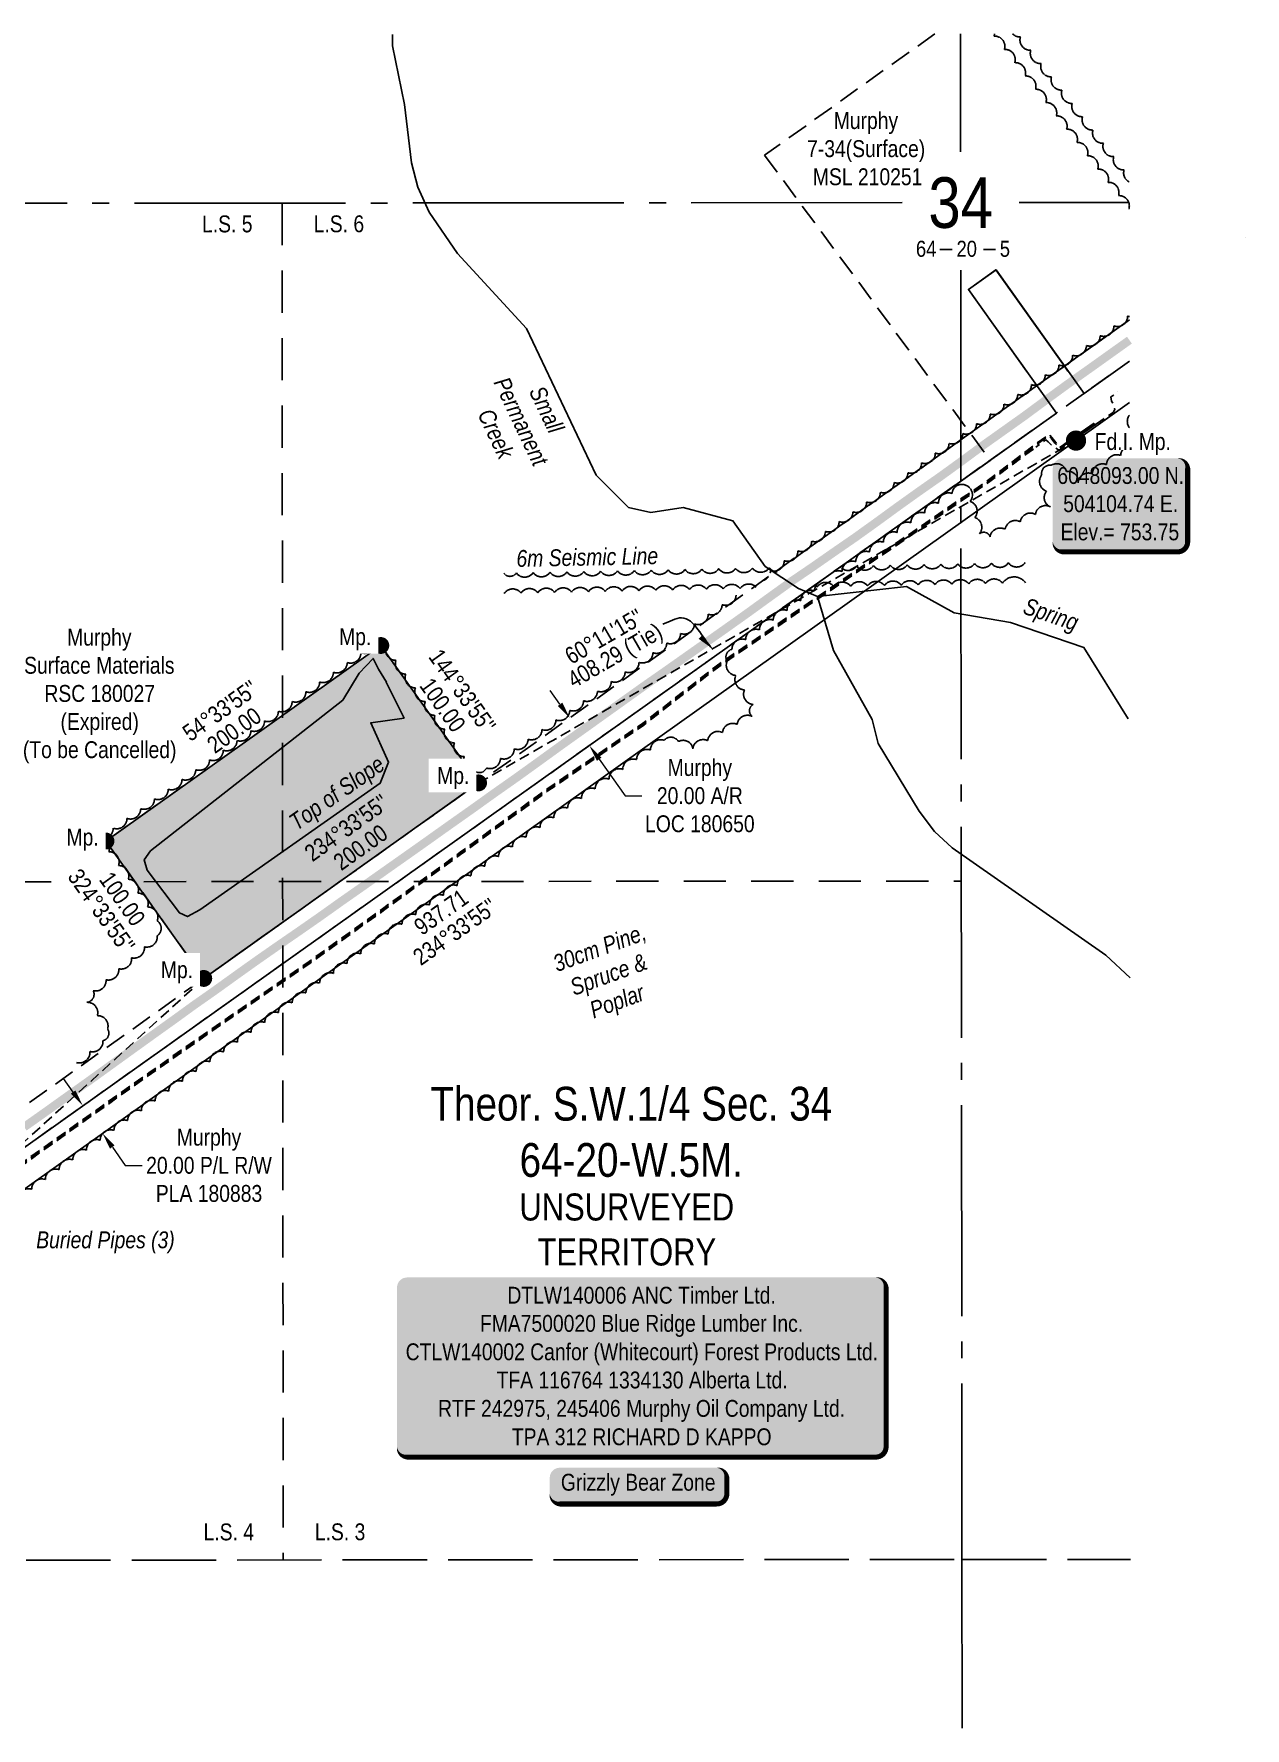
# Model space of a CAD drawing. Extents: x 502889 to 504469, y 6047329 to 6049017.
# Drawn here: x 503487 to 504205, y 6047330 to 6048334 of the extents above; entities that cross this region are included whole.
import ezdxf
from ezdxf.enums import TextEntityAlignment as Align

# ---------------------------------------------------------------- set-up
doc = ezdxf.new("R2010")
doc.units = 0
doc.header["$LTSCALE"] = 5
doc.header["$PDMODE"] = 34
doc.header["$PDSIZE"] = 0.03
for name, pattern in [('0', [1, 1, 0]), ('foc-ACCESSROAD', [3.75, 2.5, -1.25]), ('foc-LSD', [8, 5, -3]), ('foc-QUARTERLINE', [33, 25, -3, 2, -3]), ('foc-SEISMIC', [20.5, 15, -1, 0.5, -1, 0.5, -1, 0.5, -1]), ('foc-TIELINE', [1.875, 1.25, -0.625]), ('foc-TOPO', [1, 0.2, -0.8]), ('foc-UNSURVEYED', [12.5, 10, -2.5]), ('UG_PIPE', [1.875, 1.25, -0.625])]:
    doc.linetypes.add(name, pattern=pattern)
doc.layers.get('Defpoints').update_dxf_attribs({"color": 9})
for name, color, linetype in [('10', 1, 'Continuous'), ('9', 3, 'Continuous'), ('AS-PIPE-AG', 44, 'Continuous'), ('AS-PIPE-UG', 44, 'UG_PIPE'), ('AS-PIPE-UG-T', 44, 'Continuous'), ('AS-ROADS', 254, 'Continuous'), ('AS-SEISMIC', 224, 'foc-SEISMIC'), ('AS-WILDLIFE-BLOCK', 131, 'Continuous'), ('BEARING1', 1, 'Continuous'), ('C-AR', 13, 'foc-ACCESSROAD'), ('C-RW', 13, 'Continuous'), ('C-SYMBOL', 7, 'Continuous'), ('C-WS', 13, 'foc-ACCESSROAD'), ('DETAIL-T', 7, 'Continuous'), ('DISTANCE1', 3, 'Continuous'), ('L-BD', 7, 'Continuous'), ('L-MON', 1, 'Continuous'), ('L-QSEC', 8, 'foc-QUARTERLINE'), ('L-SECLBL', 7, 'Continuous'), ('L-SECQ', 8, 'foc-QUARTERLINE'), ('L-SECTION-LSD', 7, 'foc-LSD'), ('L-TIE', 7, 'foc-TIELINE'), ('L-UNS-T', 3, 'Continuous'), ('L-USEC', 7, 'foc-UNSURVEYED'), ('P-PROPOSED', 10, 'Continuous'), ('P-PROPOSED-H', 21, 'Continuous'), ('T-BUSH', 110, '0'), ('T-BUSH-T', 110, 'Continuous'), ('T-CREEK', 160, 'Continuous'), ('T-GENERAL', 48, 'foc-TOPO'), ('T-SLOPE', 48, 'Continuous'), ('T-WATER-T', 170, 'Continuous')]:
    doc.layers.add(name, color=color, linetype=linetype)
for name, color, linetype, lineweight in [('C-AR-T', 13, 'Continuous', 9), ('C-RW-T', 13, 'Continuous', 9), ('C-WS-T', 13, 'Continuous', 9)]:
    doc.layers.add(name, color=color, linetype=linetype, lineweight=lineweight)
doc.styles.add('100L', font='', dxfattribs={"height": 11})
doc.styles.add('175L', font='', dxfattribs={"height": 20})
doc.styles.add('80', font='', dxfattribs={"height": 10})
doc.styles.add('80CG', font='', dxfattribs={"height": 10})
doc.styles.add('80L', font='', dxfattribs={"height": 10})
doc.styles.add('BEARING1', font='', dxfattribs={"height": 2.5})
doc.styles.add('DISTANCE1', font='', dxfattribs={"oblique": 45, "height": 2.5})
doc.styles.add('foc-LtypeFont', font='', dxfattribs={"height": 7.35})
doc.styles.add('SIMPLEX', font='')
doc.styles.get('100L').set_extended_font_data('Arial Narrow')
doc.styles.get('175L').set_extended_font_data('Arial Narrow')
doc.styles.get('80').set_extended_font_data('Arial Narrow')
doc.styles.get('80CG').set_extended_font_data('Arial Narrow')
doc.styles.get('80L').set_extended_font_data('Arial Narrow')
doc.styles.get('BEARING1').set_extended_font_data('Arial Narrow')
doc.styles.get('DISTANCE1').set_extended_font_data('Arial Narrow')
doc.styles.get('foc-LtypeFont').set_extended_font_data('Arial Narrow')
doc.styles.get('SIMPLEX').set_extended_font_data('Arial Narrow')
doc.linetypes.add('foc-TOPO-flowdirection-NOLINE', pattern='A,0,[">",foc-LtypeFont,S=0.3,R=0,X=0,Y=-0.945],-20,[">",foc-LtypeFont,S=0.3,R=0,X=0,Y=-0.945],0', length=20)
doc.dimstyles.new('Compass 5 000', dxfattribs={"dimscale": 5, "dimtxt": 9, "dimasz": 2, "dimexe": 0.2, "dimexo": 0.0625, "dimgap": 0.5, "dimtad": 0, "dimtih": 1, "dimtoh": 1, "dimzin": 0, "dimdsep": 46, "dimtxsty": '80CG', "dimcen": 0.1, "dimse1": 1, "dimse2": 1, "dimclrd": 256, "dimclrt": 256, "dimaunit": 1, "dimadec": 4, "dimazin": 0, "dimtfac": 0.06, "dimtofl": 0, "dimtmove": 0, "dimatfit": 1, "dimfxl": 0.2, "dimtolj": 1, "dimtzin": 0, "dimlwd": -1, "dimarcsym": 0})

# ---------------------------------------------------------------- blocks, each defined once
blk = doc.blocks.new('L-SECLBL')
at = {"layer": '9', "color": 7}
for p, q in [((-5.1, -27.8), (-12.3, -27.8)), ((20.7, -27.8), (13.5, -27.8))]:
    blk.add_line(p, q, dxfattribs=at)
at = {"layer": '10', "color": 2, "style": 'SIMPLEX'}
blk.add_attdef('SEC', text='', height=30, dxfattribs=at).set_placement((0, 0), align=Align.MIDDLE)
at = {"layer": '10', "color": 5, "style": '80L'}
blk.add_attdef('TWP', text='', height=9.5, dxfattribs=at).set_placement((-14.4, -27.4), align=Align.MIDDLE_RIGHT)
blk.add_attdef('RGE', text='', height=9.5, dxfattribs=at).set_placement((3.6, -27.4), align=Align.MIDDLE_CENTER)
blk.add_attdef('MER', text='', height=9.5, dxfattribs=at).set_placement((23.2, -27.4), align=Align.MIDDLE_LEFT)
blk = doc.blocks.new('*D485')
at = {"layer": 'C-AR-T', "transparency": 16777216}
for p, q in [((503798.9, 6047936.7), (503793.1, 6047944.9)), ((503822.1, 6047904.1), (503837.5, 6047882.5)), ((503837.5, 6047882.5), (503847.5, 6047882.5))]:
    blk.add_line(p, q, dxfattribs=at)
for points in [[(503800.3, 6047937.7), (503797.6, 6047935.7), (503804.7, 6047928.6)], [(503823.5, 6047905.1), (503820.8, 6047903.2), (503816.3, 6047912.3)]]:
    blk.add_solid(points, dxfattribs=at)
at = {"layer": 'Defpoints', "color": 0, "transparency": 16777216}
for p in [(503816.3, 6047912.3), (503467.3, 6047688.5), (503478.9, 6047672.2)]:
    blk.add_point(p, dxfattribs=at)
at = {"layer": 'C-AR-T', "transparency": 16777216, "insert": (503881.8, 6047882.5), "char_height": 10, "attachment_point": 5, "style": '80CG'}
blk.add_mtext('\\A1;Murphy\\P20.00 A/R\\PLOC 180650', dxfattribs=at)
blk = doc.blocks.new('fdia')
at = {"color": 255, "const_width": 1}
blk.add_lwpolyline([(-0.5, 0, 1), (0.5, 0, 1)], format="xyb", close=True, dxfattribs=at)
blk = doc.blocks.new('Fdiaa')
blk.add_blockref('fdia', (0, 0))
blk = doc.blocks.new('fdib')
at = {"color": 1, "const_width": 1.6}
blk.add_lwpolyline([(-0.4, 0, 1), (0.4, 0, 1)], format="xyb", close=True, dxfattribs=at)
at = {"color": 1}
blk.add_circle((0, 0), 0.8, dxfattribs=at)
blk = doc.blocks.new('Fdibb')
blk.add_blockref('fdib', (0, 0))
blk = doc.blocks.new('fdicc')
for name in ['Fdibb', 'Fdiaa']:
    blk.add_blockref(name, (0, 0))
blk = doc.blocks.new('FDI')
blk.add_blockref('fdicc', (0, 0))
blk = doc.blocks.new('PLIA')
at = {"color": 255, "const_width": 1}
blk.add_lwpolyline([(-0.5, 0, 1), (0.5, 0, 1)], format="xyb", close=True, dxfattribs=at)
blk = doc.blocks.new('PLIAA')
blk.add_blockref('PLIA', (0, 0))
blk = doc.blocks.new('PLIB')
at = {"color": 1}
blk.add_circle((0, 0), 0.8, dxfattribs=at)
blk = doc.blocks.new('PLIBB')
blk.add_blockref('PLIB', (0, 0))
blk = doc.blocks.new('PLICC')
for name in ['PLIAA', 'PLIBB']:
    blk.add_blockref(name, (0, 0))
blk = doc.blocks.new('PLI')
blk.add_blockref('PLICC', (0, 0))
blk = doc.blocks.new('*U499')
h = blk.add_hatch(color=255)
edge = h.paths.add_edge_path()
edge.add_line((-46.5, -11.5), (46.5, -11.5))
edge.add_arc((46.5, -5.5), 6, 270, 360)
edge.add_line((52.5, -5.5), (52.5, 4))
edge.add_arc((46.5, 4), 6, 0, 90)
edge.add_line((46.5, 10), (-46.5, 10))
edge.add_arc((-46.5, 4), 6, 90, 180)
edge.add_line((-52.5, 4), (-52.5, -5.5))
edge.add_arc((-46.5, -5.5), 6, 180, 270)
at = {"color": 131, "flags": 128}
blk.add_lwpolyline([(-46.5, -11.5, 3, 3, 0), (46.5, -11.5, 3, 3, 0.414214), (52.5, -5.5, 3, 3, 0), (52.5, 4, 3, 0, 0.414214), (46.5, 10, 0, 0, 0), (-46.5, 10, 0, 0, 0.414214), (-52.5, 4, 0, 0, 0), (-52.5, -5.5, 0, 3, 0.414214)], format="xyseb", close=True, dxfattribs=at)
at = {"color": 131, "style": '80'}
blk.add_attdef('ENTER_TEXT_001', (-36, -5), '', height=10, dxfattribs=at)
blk = doc.blocks.new('*U504')
h = blk.add_hatch(color=255)
edge = h.paths.add_edge_path()
edge.add_line((-139, -54), (139, -54))
edge.add_arc((139, -48), 6, 270, 360)
edge.add_line((145, -48), (145, 46.5))
edge.add_arc((139, 46.5), 6, 0, 90)
edge.add_line((139, 52.5), (-139, 52.5))
edge.add_arc((-139, 46.5), 6, 90, 180)
edge.add_line((-145, 46.5), (-145, -48))
edge.add_arc((-139, -48), 6, 180, 270)
at = {"color": 44, "flags": 128}
blk.add_lwpolyline([(-139, -54, 3, 3, 0), (139, -54, 3, 3, 0.414214), (145, -48, 3, 3, 0), (145, 46.5, 3, 0, 0.414214), (139, 52.5, 0, 0, 0), (-139, 52.5, 0, 0, 0.414214), (-145, 46.5, 0, 0, 0), (-145, -48, 0, 3, 0.414214)], format="xyseb", close=True, dxfattribs=at)
at = {"color": 44, "style": '80'}
blk.add_attdef('ENTER_TEXT_001', (-36, -5), '', height=10, dxfattribs=at)
blk = doc.blocks.new('*D500')
at = {"layer": 'C-RW-T', "transparency": 16777216}
for p, q in [((503510.4, 6047706.9), (503504.6, 6047715)), ((503533.6, 6047674.3), (503541.3, 6047663.4)), ((503541.3, 6047663.4), (503551.3, 6047663.4))]:
    blk.add_line(p, q, dxfattribs=at)
for points in [[(503511.7, 6047707.8), (503509, 6047705.9), (503516.2, 6047698.7)], [(503534.9, 6047675.3), (503532.2, 6047673.3), (503527.8, 6047682.4)]]:
    blk.add_solid(points, dxfattribs=at)
at = {"layer": 'Defpoints', "color": 0, "transparency": 16777216}
for p in [(503527.8, 6047682.4), (503390.2, 6047609.1), (503401.8, 6047592.8)]:
    blk.add_point(p, dxfattribs=at)
at = {"layer": 'C-RW-T', "transparency": 16777216, "insert": (503590.9, 6047663.4), "char_height": 10, "attachment_point": 5, "style": '80CG'}
blk.add_mtext('\\A1;Murphy\\P20.00 P/L R/W\\PPLA 180883', dxfattribs=at)
blk = doc.blocks.new('*U497')
h = blk.add_hatch(color=254)
edge = h.paths.add_edge_path()
edge.add_line((-34, -28.5), (34, -28.5))
edge.add_arc((34, -22.5), 6, 270, 360)
edge.add_line((40, -22.5), (40, 21))
edge.add_arc((34, 21), 6, 0, 90)
edge.add_line((34, 27), (-34, 27))
edge.add_arc((-34, 21), 6, 90, 180)
edge.add_line((-40, 21), (-40, -22.5))
edge.add_arc((-34, -22.5), 6, 180, 270)
at = {"color": 1, "flags": 128}
blk.add_lwpolyline([(-34, -28.5, 3, 3, 0), (34, -28.5, 3, 3, 0.414214), (40, -22.5, 3, 3, 0), (40, 21, 3, 0, 0.414214), (34, 27, 0, 0, 0), (-34, 27, 0, 0, 0.414214), (-40, 21, 0, 0, 0), (-40, -22.5, 0, 3, 0.414214)], format="xyseb", close=True, dxfattribs=at)
blk.add_lwpolyline([(5.1, 16.3, 0, 10, 0), (0, 0, 5, 5, 0)], format="xyseb", dxfattribs=at)
at = {"color": 1, "style": '80'}
blk.add_attdef('ENTER_TEXT_001', (-36, -5), '', height=10, dxfattribs=at)

msp = doc.modelspace()

# ---------------------------------------------------------------- hatches: boundary and pattern name
at = {"layer": 'P-PROPOSED-H'}
h = msp.add_hatch(color=256, dxfattribs=at)
h.dxf.hatch_style = 1
h.paths.add_polyline_path([(503529.845, 6047855.66), (503587.784, 6047774.218), (503750.657, 6047890.112), (503692.717, 6047971.554)])

# ---------------------------------------------------------------- linework, layer by layer
at = {"layer": 'AS-PIPE-AG', "flags": 128}
for points in [[(504105.319, 6048096.231), (504115.435, 6048103.329)], [(504105.475, 6048095.616), (504115.822, 6048102.937)], [(504105.681, 6048095.087), (504116.236, 6048102.525)]]:
    msp.add_lwpolyline(points, dxfattribs=at)
at = {"layer": 'AS-PIPE-UG', "flags": 128}
for points in [[(504116.233, 6048102.534), (504119.538, 6048104.79), (504126.661, 6048109.602), (504127.822, 6048111.353), (504127.008, 6048114.362), (504125.708, 6048116.467), (504125.366, 6048118.981), (504126.739, 6048119.824), (504129.601, 6048122.247)], [(504105.624, 6048095.028), (504102.106, 6048092.27), (504096.918, 6048088.622), (504095.496, 6048087.457), (504094.343, 6048087.516), (504091.019, 6048089.693), (504088.251, 6048092.188), (504086.922, 6048093.431), (504085.968, 6048092.864), (504080.868, 6048089.06)], [(504105.624, 6048095.028), (504102.106, 6048092.27), (504096.918, 6048088.622), (504095.496, 6048087.457), (504094.343, 6048087.516), (504091.019, 6048089.693), (504088.251, 6048092.188), (504086.922, 6048093.431), (504085.968, 6048092.864), (504080.868, 6048089.06)]]:
    msp.add_lwpolyline(points, dxfattribs=at)
at = {"layer": 'AS-ROADS', "const_width": 5, "flags": 128}
msp.add_lwpolyline([(504136.4, 6048152.526), (504124.124, 6048143.77), (504111.854, 6048135.02), (504099.367, 6048126.139), (504086.854, 6048117.003), (504074.247, 6048107.668), (504061.687, 6048098.737), (504049.15, 6048089.829), (504036.435, 6048080.448), (504023.921, 6048071.397), (504011.602, 6048062.787), (503998.984, 6048053.773), (503986.642, 6048044.762), (503973.905, 6048035.63), (503961.416, 6048027.012), (503948.519, 6048018.019), (503936.091, 6048009.565), (503923.275, 6048000.343), (503910.669, 6047991.208), (503898.045, 6047982.216), (503885.531, 6047973.39), (503873.281, 6047964.734), (503860.656, 6047955.84), (503848.275, 6047947.216), (503835.715, 6047938.235), (503823.248, 6047929.321), (503811.033, 6047920.565), (503798.56, 6047911.653), (503785.86, 6047902.442), (503772.815, 6047893.052), (503759.866, 6047883.938), (503746.875, 6047874.63), (503733.735, 6047865.358), (503721.2, 6047856.437), (503708.385, 6047847.36), (503695.106, 6047838.01), (503682.533, 6047829.119), (503669.424, 6047819.944), (503656.439, 6047810.7), (503643.789, 6047801.889), (503631.381, 6047793.35), (503618.946, 6047784.676), (503606.497, 6047775.788), (503594.256, 6047766.982), (503581.803, 6047758.244), (503569.469, 6047749.282), (503556.707, 6047740.157), (503544.401, 6047731.298), (503531.784, 6047722.186), (503519.165, 6047713.068), (503506.813, 6047704.258), (503494.267, 6047695.272), (503481.358, 6047686.141)], dxfattribs=at)
at = {"layer": 'C-AR', "flags": 128}
for points in [[(504093.716, 6048134.193), (504095.883, 6048135.738), (504136.388, 6048164.619)], [(504136.412, 6048140.072), (504128.206, 6048134.221)], [(503936.652, 6047997.883), (504053.939, 6048081.34), (504042.045, 6048097.423), (503936.629, 6048022.413)]]:
    msp.add_lwpolyline(points, dxfattribs=at)
at = {"layer": 'C-RW', "flags": 128}
for points in [[(503112.562, 6047414.318), (503126.397, 6047424.158), (503329.512, 6047565.906), (504093.176, 6048109.303), (504041.064, 6048182.589), (504057.325, 6048194.161), (504109.476, 6048120.874), (504136.412, 6048140.041)], [(504136.436, 6048115.548), (504104.736, 6048092.995), (503341.101, 6047549.619), (503137.91, 6047407.816), (503112.581, 6047389.802)]]:
    msp.add_lwpolyline(points, dxfattribs=at)
at = {"layer": 'C-RW'}
for points in [[(504075.411, 6048134.178), (504040.95, 6048182.651), (504057.211, 6048194.223), (504097.838, 6048137.131), (504099.925, 6048134.198)], [(504128.205, 6048134.221), (504136.412, 6048140.073)]]:
    msp.add_lwpolyline(points, dxfattribs=at)
at = {"layer": 'C-WS'}
msp.add_lwpolyline([(504021.084, 6048334.028), (503920.199, 6048262.193), (504042.045, 6048097.423), (504136.388, 6048164.601)], dxfattribs=at)
at = {"layer": 'C-WS', "flags": 128}
msp.add_lwpolyline([(504204.96, 6048213.33), (504204.94, 6048213.316)], dxfattribs=at)
msp.add_lwpolyline([(503529.845, 6047855.66), (503587.784, 6047774.218), (503750.657, 6047890.112), (503692.717, 6047971.554)], close=True, dxfattribs=at)
at = {"layer": 'L-QSEC'}
for p, q in [((504036.275, 6048334.04), (504036.343, 6048264.076)), ((504001.745, 6048234.064), (503231.982, 6048233.454)), ((504136.321, 6048234.17), (504070.991, 6048234.119)), ((504036.411, 6048194.112), (504037.153, 6047429.833))]:
    msp.add_line(p, q, dxfattribs=at)
at = {"layer": 'L-SECQ'}
for p, q in [((504136.321, 6048234.17), (504070.991, 6048234.119)), ((504136.321, 6048234.17), (504070.991, 6048234.119)), ((504037.153, 6047429.833), (504037.25, 6047329.884)), ((504037.153, 6047429.833), (504037.25, 6047329.884))]:
    msp.add_line(p, q, dxfattribs=at)
at = {"layer": 'L-SECTION-LSD'}
for p, q in [((503634.177, 6048233.773), (503634.886, 6047429.514)), ((503232.294, 6047831.325), (504036.762, 6047831.962))]:
    msp.add_line(p, q, dxfattribs=at)
at = {"layer": 'L-TIE'}
for p, q in [((503750.657, 6047890.112), (504104.736, 6048092.995)), ((503587.784, 6047774.218), (503341.101, 6047549.619))]:
    msp.add_line(p, q, dxfattribs=at)
at = {"layer": 'L-USEC'}
for p, q in [((503232.605, 6047429.196), (504037.153, 6047429.833)), ((504037.153, 6047429.833), (504137.102, 6047429.912))]:
    msp.add_line(p, q, dxfattribs=at)
at = {"layer": 'P-PROPOSED', "flags": 128}
msp.add_lwpolyline([(503529.845, 6047855.66), (503587.784, 6047774.218), (503750.657, 6047890.112), (503692.717, 6047971.554)], close=True, dxfattribs=at)
at = {"layer": 'T-BUSH', "flags": 128}
for points in [[(504056.415, 6048334.056, -0.05418009), (504056.167, 6048332.761, -0.52056705), (504062.314, 6048324.88, -0.52056705), (504068.46, 6048316.999, -0.52056705), (504074.607, 6048309.117, -0.52056705), (504080.754, 6048301.236, -0.52056705), (504086.9, 6048293.355, -0.52056705), (504093.047, 6048285.473, -0.52056705), (504099.194, 6048277.592, -0.52056705), (504105.341, 6048269.711, -0.52056705), (504111.487, 6048261.829, -0.52056705), (504117.634, 6048253.948, -0.52056705), (504123.781, 6048246.067, -0.52056705), (504129.927, 6048238.185, -0.52056705), (504136.074, 6048230.304, -0.01025564), (504136.324, 6048230.312, -0.01025564)], [(504056.415, 6048334.056, -0.05418009), (504056.167, 6048332.761, -0.52056705), (504062.314, 6048324.88, -0.52056705), (504068.46, 6048316.999, -0.52056705), (504074.607, 6048309.117, -0.52056705), (504080.754, 6048301.236, -0.52056705), (504086.9, 6048293.355, -0.52056705), (504093.047, 6048285.473, -0.52056705), (504099.194, 6048277.592, -0.52056705), (504105.341, 6048269.711, -0.52056705), (504111.487, 6048261.829, -0.52056705), (504117.634, 6048253.948, -0.52056705), (504123.781, 6048246.067, -0.52056705), (504129.927, 6048238.185, -0.52056705), (504136.074, 6048230.304, -0.01025564), (504136.324, 6048230.312, -0.01025564)], [(504067.114, 6048334.064, 0.21412636), (504071.771, 6048332.256, 0.52056705), (504077.918, 6048324.375, 0.52056705), (504084.065, 6048316.493, 0.52056705), (504090.211, 6048308.612, 0.52056705), (504096.358, 6048300.731, 0.52056705), (504102.505, 6048292.849, 0.52056705), (504108.652, 6048284.968, 0.52056705), (504114.798, 6048277.087, 0.52056705), (504120.945, 6048269.205, 0.52056705), (504127.092, 6048261.324, 0.52056705), (504133.238, 6048253.443, 0.3646058), (504136.309, 6048246.214, 0.3646058)], [(504136.386, 6048166.47, -0.04479407), (504135.33, 6048166.741, -0.52056705), (504127.188, 6048160.944, -0.52056705), (504119.047, 6048155.146, -0.52056705), (504110.905, 6048149.348, -0.52056705), (504102.763, 6048143.551, -0.52056705), (504094.622, 6048137.753, -0.52056705), (504086.48, 6048131.956, -0.52056705), (504078.339, 6048126.158, -0.52056705), (504070.197, 6048120.36, -0.52056705), (504062.056, 6048114.563, -0.52056705), (504053.914, 6048108.765, -0.52056705), (504045.772, 6048102.968, -0.52056705), (504037.631, 6048097.17, -0.52056705), (504029.489, 6048091.372, -0.52056705), (504021.348, 6048085.575, -0.52056705), (504013.206, 6048079.777, -0.52056705), (504005.065, 6048073.98, -0.52056705), (503996.923, 6048068.182, -0.52056705), (503988.781, 6048062.384, -0.52056705), (503980.64, 6048056.587, -0.52056705), (503972.498, 6048050.789, -0.52056705), (503964.357, 6048044.992, -0.52056705), (503956.215, 6048039.194, -0.52056705), (503948.074, 6048033.396, -0.52056705), (503939.932, 6048027.599, -0.52056705), (503931.792, 6048021.799, -0.52056705), (503923.664, 6048015.982, -0.05468313), (503923.533, 6048014.658)], [(504136.45, 6048100.622, -0.34668861), (504136.443, 6048108.174)], [(503961.906, 6048015.45, -0.17659328), (503966.085, 6048015.473, -0.52056705), (503974.243, 6048021.247, -0.52056705), (503982.401, 6048027.021, -0.52056705), (503990.56, 6048032.796, -0.52056705), (503998.718, 6048038.57, -0.52056705), (504006.876, 6048044.344, -0.52056705), (504015.034, 6048050.119, -0.52056705), (504023.192, 6048055.893, -0.52056705), (504031.35, 6048061.667, -0.52056705), (504039.211, 6048066.591, -0.52056705), (504041.989, 6048056.99, -0.52056705), (504044.767, 6048047.389, -0.52056705), (504047.545, 6048037.788, -0.52056705), (504053.781, 6048036.027, -0.52056705), (504062.745, 6048040.449, -0.52056705), (504071.708, 6048044.87, -0.52056705), (504080.672, 6048049.292, -0.52056705), (504089.635, 6048053.714, -0.52056705), (504087.327, 6048063, -0.52056705), (504084.395, 6048072.555, -0.52056705), (504090.175, 6048078.414, -0.52056705), (504099.016, 6048074.679, -0.52056705), (504105.982, 6048067.936, -0.52056705), (504114.382, 6048073.352, -0.52056705), (504122.782, 6048078.769, -0.52056705), (504131.182, 6048084.185, -0.36452478), (504136.461, 6048089.998, -0.36452478)], [(504074.622, 6048020.774, -0.52056705), (504064.63, 6048020.568, -0.52056705), (504054.637, 6048020.362, -0.52056705), (504044.644, 6048020.155, -0.52056705), (504034.651, 6048019.949, -0.52056705), (504024.659, 6048019.743, -0.52056705), (504014.666, 6048019.537, -0.52056705), (504004.673, 6048019.331, -0.52056705), (503994.68, 6048019.125, -0.52056705), (503984.688, 6048018.919, -0.52056705), (503974.695, 6048018.712, -0.50623852), (503964.871, 6048018.287, -0.50623852)], [(503130.949, 6047445.055, -0.26982178), (503131.229, 6047450.739, -0.52056705), (503130.465, 6047460.705, -0.52056705), (503129.701, 6047470.67, -0.52056705), (503128.937, 6047480.636, -0.52056705), (503128.174, 6047490.602, -0.52056705), (503127.41, 6047500.567, -0.52056705), (503126.646, 6047510.533, -0.52056705), (503125.882, 6047520.498, -0.52056705), (503125.119, 6047530.464, -0.52056705), (503124.355, 6047540.43, -0.52056705), (503123.591, 6047550.395, -0.52056705), (503122.828, 6047560.361, -0.52056705), (503122.064, 6047570.327, -0.52056705), (503121.3, 6047580.292, -0.52056705), (503120.536, 6047590.258, -0.52056705), (503124.739, 6047598.083, -0.52056705), (503132.509, 6047604.37, -0.52056705), (503141.199, 6047609.223, -0.52056705), (503150.346, 6047613.175, -0.52056705), (503159.916, 6047616.057, -0.52056705), (503169.487, 6047618.939, -0.52056705), (503179.057, 6047621.821, -0.52056705), (503188.627, 6047624.703, -0.52056705), (503198.215, 6047627.362, -0.52056705), (503208.119, 6047626.018, -0.52056705), (503218.023, 6047624.673, -0.52056705), (503227.927, 6047623.329, -0.52056705), (503237.831, 6047621.984, -0.52056705), (503247.735, 6047620.64, -0.52056705), (503257.639, 6047619.295, -0.52056705), (503267.543, 6047617.951, -0.52056705), (503277.447, 6047616.606, -0.52056705), (503287.351, 6047615.261, -0.52056705), (503296.502, 6047611.832, -0.52056705), (503302.53, 6047604.048, -0.52056705), (503307.961, 6047595.657, -0.52056705), (503313.392, 6047587.267, -0.52056705), (503318.823, 6047578.876, -0.52056705), (503324.254, 6047570.486, -0.52056705), (503333.489, 6047567.395, -0.52056705), (503341.993, 6047571.8, -0.52056705), (503350.297, 6047577.362, -0.52056705), (503358.29, 6047581.344, -0.52056705), (503363.867, 6047573.05, -0.52056705), (503369.445, 6047564.757, -0.52056705), (503375.023, 6047556.463, -0.52056705), (503380.601, 6047548.169, -0.52056705), (503386.753, 6047542.799, -0.52056705), (503395.052, 6047548.367, -0.52056705), (503403.352, 6047553.936, -0.52056705), (503411.652, 6047559.504, -0.52056705), (503419.952, 6047565.073, -0.52056705), (503428.252, 6047570.642, -0.52056705), (503436.552, 6047576.21, -0.52056705), (503444.852, 6047581.779, -0.52056705), (503453.151, 6047587.348, -0.52056705), (503461.451, 6047592.916, -0.52056705), (503469.751, 6047598.485, -0.52056705), (503478.051, 6047604.054, -0.52056705), (503479.377, 6047611.501, -0.52056705), (503474.997, 6047620.485, -0.52056705), (503470.617, 6047629.469, -0.52056705), (503469.533, 6047637.619, -0.52056705), (503477.66, 6047643.436, -0.52056705), (503485.787, 6047649.254, -0.52056705), (503493.914, 6047655.072, -0.52056705), (503502.041, 6047660.89, -0.52056705), (503510.169, 6047666.708, -0.52056705), (503518.296, 6047672.526, -0.52056705), (503526.423, 6047678.344, -0.52056705), (503534.55, 6047684.161, -0.52056705), (503542.677, 6047689.979, -0.52056705), (503550.804, 6047695.797, -0.52056705), (503558.931, 6047701.615, -0.52056705), (503567.058, 6047707.433, -0.52056705), (503575.185, 6047713.251, -0.52056705), (503583.313, 6047719.069, -0.52056705), (503591.44, 6047724.886, -0.52056705), (503599.567, 6047730.704, -0.52056705), (503607.694, 6047736.522, -0.52056705), (503615.821, 6047742.34, -0.52056705), (503623.948, 6047748.158, -0.52056705), (503632.075, 6047753.976, -0.52056705), (503640.202, 6047759.794, -0.52056705), (503648.33, 6047765.611, -0.52056705), (503656.457, 6047771.429, -0.52056705), (503664.584, 6047777.247, -0.52056705), (503672.711, 6047783.065, -0.52056705), (503680.838, 6047788.883, -0.52056705), (503688.965, 6047794.701, -0.52056705), (503697.092, 6047800.518, -0.52056705), (503705.243, 6047806.303, -0.52056705), (503713.425, 6047812.043, -0.52056705), (503721.607, 6047817.784, -0.52056705), (503729.789, 6047823.524, -0.52056705), (503737.971, 6047829.265, -0.52056705), (503746.153, 6047835.005, -0.52056705), (503754.335, 6047840.746, -0.52056705), (503762.517, 6047846.486, -0.52056705), (503770.699, 6047852.227, -0.52056705), (503778.881, 6047857.967, -0.52056705), (503787.063, 6047863.708, -0.52056705), (503795.245, 6047869.448, -0.52056705), (503803.427, 6047875.188, -0.52056705), (503811.609, 6047880.929, -0.52056705), (503819.79, 6047886.669, -0.52056705), (503827.972, 6047892.41, -0.52056705), (503836.154, 6047898.15, -0.52056705), (503844.336, 6047903.891, -0.52056705), (503852.518, 6047909.631, -0.52056705), (503860.7, 6047915.372, -0.52056705), (503869.103, 6047914.652, -0.52056705), (503877.675, 6047910.362, -0.52056705), (503886.438, 6047915.17, -0.52056705), (503895.201, 6047919.978, -0.52056705), (503903.963, 6047924.785, -0.52056705), (503912.726, 6047929.593, -0.52056705), (503913.353, 6047936.615, -0.52056705), (503908.237, 6047945.201, -0.52056705), (503903.12, 6047953.787, -0.52056705), (503898.004, 6047962.373, -0.52056705), (503900.82, 6047969.279, -0.52056705), (503908.978, 6047975.053, -0.52056705), (503917.136, 6047980.827, -0.52056705), (503925.295, 6047986.601, -0.52056705), (503933.453, 6047992.376, -0.52056705), (503941.611, 6047998.15, -0.52056705), (503949.769, 6048003.924, -0.27162485), (503952.865, 6048009.265)], [(503927.653, 6048015.149, -0.23012426), (503922.939, 6048017.645, -0.52056705), (503912.946, 6048017.439, -0.52056705), (503902.954, 6048017.232, -0.52056705), (503892.961, 6048017.026, -0.52056705), (503882.968, 6048016.82, -0.52056705), (503872.976, 6048016.614, -0.52056705), (503862.983, 6048016.408, -0.52056705), (503852.99, 6048016.202, -0.52056705), (503842.997, 6048015.996, -0.52056705), (503833.005, 6048015.789, -0.52056705), (503823.012, 6048015.583, -0.52056705), (503813.019, 6048015.377, -0.52056705), (503803.026, 6048015.171, -0.52056705), (503793.034, 6048014.965, -0.52056705), (503783.041, 6048014.759, -0.52056705), (503773.048, 6048014.552, -0.52056705), (503765.645, 6048014.4)], [(503922.539, 6048012.387, -0.16909364), (503919.27, 6048010.061)], [(503949.811, 6048007.628, -0.08227631), (503951.236, 6048006.232, -0.52056705), (503961.228, 6048006.438, -0.52056705), (503971.221, 6048006.644, -0.52056705), (503981.214, 6048006.851, -0.52056705), (503991.207, 6048007.057, -0.52056705), (504001.199, 6048007.263, -0.52056705), (504011.192, 6048007.469, -0.52056705), (504021.185, 6048007.675, -0.52056705), (504031.178, 6048007.881, -0.52056705), (504041.17, 6048008.087, -0.52056705), (504051.163, 6048008.294, -0.52056705), (504061.156, 6048008.5, -0.52056705), (504074.87, 6048008.783)], [(503903.239, 6048001.441, -0.52056705), (503895.025, 6047995.747, -0.52056705), (503886.811, 6047990.052, -0.52056705), (503878.597, 6047984.357, -0.52056705), (503870.383, 6047978.663, -0.52056705), (503862.169, 6047972.968, -0.52056705), (503853.955, 6047967.273, -0.52056705), (503845.741, 6047961.579, -0.52056705), (503837.527, 6047955.884, -0.52056705), (503829.313, 6047950.189, -0.52056705), (503821.099, 6047944.495, -0.52056705), (503812.885, 6047938.8, -0.52056705), (503804.672, 6047933.105, -0.52056705), (503796.458, 6047927.411, -0.52056705), (503788.244, 6047921.716, -0.52056705), (503780.03, 6047916.022, -0.52056705), (503771.816, 6047910.327, -0.52056705), (503763.602, 6047904.632, -0.52056705), (503755.388, 6047898.938, -0.52056705), (503747.928, 6047897.532, -0.52056705), (503742.148, 6047905.686, -0.52056705), (503736.368, 6047913.84, -0.52056705), (503730.587, 6047921.994, -0.52056705), (503724.807, 6047930.148, -0.52056705), (503719.027, 6047938.302, -0.52056705), (503713.247, 6047946.456, -0.52056705), (503707.467, 6047954.61, -0.52056705), (503701.687, 6047962.764, -0.52056705), (503695.907, 6047970.918, -0.52056705), (503689.093, 6047973.017, -0.52056705), (503680.937, 6047967.241, -0.52056705), (503672.78, 6047961.465, -0.52056705), (503664.623, 6047955.689, -0.52056705), (503656.466, 6047949.913, -0.52056705), (503648.309, 6047944.137, -0.52056705), (503640.152, 6047938.361, -0.52056705), (503631.995, 6047932.585, -0.52056705), (503623.839, 6047926.809, -0.52056705), (503615.682, 6047921.033, -0.52056705), (503607.525, 6047915.256, -0.52056705), (503599.368, 6047909.48, -0.52056705), (503591.211, 6047903.704, -0.52056705), (503583.054, 6047897.928, -0.52056705), (503574.897, 6047892.152, -0.52056705), (503566.741, 6047886.376, -0.52056705), (503558.584, 6047880.6, -0.52056705), (503550.427, 6047874.824, -0.52056705), (503542.27, 6047869.048, -0.52056705), (503534.113, 6047863.272, -0.52056705), (503525.956, 6047857.496, -0.52056705), (503531.528, 6047849.341, -0.52056705), (503537.266, 6047841.158, -0.52056705), (503543.005, 6047832.974, -0.52056705), (503548.743, 6047824.791, -0.52056705), (503554.482, 6047816.608, -0.52056705), (503560.22, 6047808.424, -0.52056705), (503560.21, 6047799.478, -0.52056705), (503552.619, 6047792.976, -0.52056705), (503545.027, 6047786.475, -0.52056705), (503537.435, 6047779.974, -0.52056705), (503529.844, 6047773.473, -0.52056705), (503522.252, 6047766.972, -0.52056705), (503518.575, 6047760.068, -0.52056705), (503524.685, 6047752.158, -0.52056705), (503530.794, 6047744.248, -0.52056705), (503528.022, 6047737.329, -0.52056705), (503520.321, 6047730.959, -0.52056705), (503512.341, 6047724.359, -0.52056705)], [(503915.097, 6048006.162, 0.47604596), (503905.666, 6048005.292, 0.52056705), (503895.673, 6048005.086, 0.52056705), (503885.68, 6048004.88, 0.52056705), (503875.688, 6048004.674, 0.52056705), (503865.695, 6048004.467, 0.52056705), (503855.702, 6048004.261, 0.52056705), (503845.709, 6048004.055, 0.52056705), (503835.717, 6048003.849, 0.52056705), (503825.724, 6048003.643, 0.52056705), (503815.731, 6048003.437, 0.52056705), (503805.738, 6048003.231, 0.52056705), (503795.746, 6048003.024, 0.52056705), (503785.753, 6048002.818, 0.52056705), (503775.76, 6048002.612, 0.52056705), (503765.892, 6048002.408)]]:
    msp.add_lwpolyline(points, format="xyb", dxfattribs=at)
at = {"layer": 'T-CREEK', "flags": 128}
for points in [[(504136.767, 6047774.679), (504122.418, 6047788.064), (504031.387, 6047851.71), (504020.939, 6047861.281), (504011.818, 6047873.39), (503987.493, 6047913.475), (503983.853, 6047927.728), (503961.053, 6047968.573), (503951.478, 6048000.515), (503940.216, 6048005.275), (503920.457, 6048018.416), (503901.417, 6048045.5), (503871.837, 6048053.334), (503852.836, 6048050.34), (503839.497, 6048053.421), (503820.305, 6048072.603), (503778.974, 6048159.392), (503738.19, 6048203.815), (503721.446, 6048228.409), (503714.625, 6048243.142), (503710.897, 6048257.664), (503706.793, 6048292.225), (503699.592, 6048326.93), (503699.664, 6048333.774)], [(504136.767, 6047774.679), (504122.418, 6047788.064), (504031.387, 6047851.71), (504020.939, 6047861.281), (504011.818, 6047873.39), (503987.493, 6047913.475), (503983.853, 6047927.728), (503961.053, 6047968.573), (503951.478, 6048000.515), (503940.216, 6048005.275), (503920.457, 6048018.416), (503901.417, 6048045.5), (503871.837, 6048053.334), (503852.836, 6048050.34), (503839.497, 6048053.421), (503820.305, 6048072.603), (503778.974, 6048159.392), (503738.19, 6048203.815), (503721.446, 6048228.409), (503714.625, 6048243.142), (503710.897, 6048257.664), (503706.793, 6048292.225), (503699.592, 6048326.93), (503699.664, 6048333.774)], [(503951.478, 6048000.515), (504004.248, 6048006.44), (504032.567, 6047990.942), (504065.82, 6047985.19), (504109.375, 6047970.415), (504135.663, 6047928.044)], [(503951.478, 6048000.515), (504004.248, 6048006.44), (504032.567, 6047990.942), (504065.82, 6047985.19), (504109.375, 6047970.415), (504135.663, 6047928.044)]]:
    msp.add_lwpolyline(points, dxfattribs=at)
at = {"layer": 'T-CREEK', "linetype": 'foc-TOPO-flowdirection-NOLINE', "flags": 128}
for points in [[(504136.767, 6047774.679), (504122.418, 6047788.064), (504031.387, 6047851.71), (504020.939, 6047861.281), (504011.818, 6047873.39), (503987.493, 6047913.475), (503983.853, 6047927.728), (503961.053, 6047968.573), (503951.478, 6048000.515), (503940.216, 6048005.275), (503920.457, 6048018.416), (503901.417, 6048045.5), (503871.837, 6048053.334), (503852.836, 6048050.34), (503839.497, 6048053.421), (503820.305, 6048072.603), (503778.974, 6048159.392), (503738.19, 6048203.815), (503721.446, 6048228.409), (503714.625, 6048243.142), (503710.897, 6048257.664), (503706.793, 6048292.225), (503699.592, 6048326.93), (503699.664, 6048333.774)], [(504136.767, 6047774.679), (504122.418, 6047788.064), (504031.387, 6047851.71), (504020.939, 6047861.281), (504011.818, 6047873.39), (503987.493, 6047913.475), (503983.853, 6047927.728), (503961.053, 6047968.573), (503951.478, 6048000.515), (503940.216, 6048005.275), (503920.457, 6048018.416), (503901.417, 6048045.5), (503871.837, 6048053.334), (503852.836, 6048050.34), (503839.497, 6048053.421), (503820.305, 6048072.603), (503778.974, 6048159.392), (503738.19, 6048203.815), (503721.446, 6048228.409), (503714.625, 6048243.142), (503710.897, 6048257.664), (503706.793, 6048292.225), (503699.592, 6048326.93), (503699.664, 6048333.774)], [(504135.663, 6047928.044), (504109.375, 6047970.415), (504065.82, 6047985.19), (504032.567, 6047990.942), (504004.248, 6048006.44), (503951.478, 6048000.515)], [(504135.663, 6047928.044), (504109.375, 6047970.415), (504065.82, 6047985.19), (504032.567, 6047990.942), (504004.248, 6048006.44), (503951.478, 6048000.515)]]:
    msp.add_lwpolyline(points, dxfattribs=at)
at = {"layer": 'T-SLOPE', "flags": 128}
msp.add_lwpolyline([(503695.992, 6047949.875), (503691.33, 6047957.596), (503688.129, 6047963.881), (503679.921, 6047955.137), (503670.128, 6047939.084), (503556.251, 6047849.801), (503552.371, 6047844.543), (503554.269, 6047838.357), (503573.349, 6047813.034), (503578.136, 6047810.869), (503585.42, 6047814.881), (503692.261, 6047889.869), (503697.275, 6047902.48), (503686.746, 6047925.795), (503706.484, 6047928.572), (503695.975, 6047949.85)], dxfattribs=at)

# ---------------------------------------------------------------- block references
at = {"layer": 'AS-WILDLIFE-BLOCK'}
ref = msp.add_blockref('*U499', (503845.309, 6047474.227), dxfattribs=dict(at, xscale=0.99948742, yscale=0.99948742, zscale=0.99948742))
ref.add_attrib('ENTER_TEXT_001', 'Grizzly Bear Zone', (503799.421, 6047470.61), dxfattribs={"layer": '0', "color": 131, "height": 9.99487, "style": '80'})
at = {"layer": 'C-RW-T'}
ref = msp.add_blockref('*U504', (503847.235, 6047544.514), dxfattribs=dict(at, xscale=0.99948742, yscale=0.99948742, zscale=0.99948742))
ref.add_attrib('ENTER_TEXT_001', 'DTLW140006 ANC Timber Ltd.', (503767.757, 6047581.465), dxfattribs={"layer": '0', "color": 44, "height": 9.99487, "style": '80'})
ref.add_attrib('ENTER_TEXT_002', 'FMA7500020 Blue Ridge Lumber Inc.', (503751.452, 6047564.766), dxfattribs={"layer": '0', "color": 44, "height": 9.99487, "style": '80'})
ref.add_attrib('ENTER_TEXT_003', 'CTLW140002 Canfor (Whitecourt) Forest Products Ltd.', (503707.446, 6047547.93), dxfattribs={"layer": '0', "color": 44, "height": 9.99487, "style": '80'})
ref.add_attrib('ENTER_TEXT_004', 'TFA 116764 1334130 Alberta Ltd.', (503761.321, 6047531.231), dxfattribs={"layer": '0', "color": 44, "height": 9.99487, "style": '80'})
ref.add_attrib('ENTER_TEXT_005', 'RTF 242975, 245406 Murphy Oil Company Ltd.', (503726.669, 6047514.396), dxfattribs={"layer": '0', "color": 44, "height": 9.99487, "style": '80'})
ref.add_attrib('ENTER_TEXT_006', 'TPA 312 RICHARD D KAPPO', (503770.358, 6047497.561), dxfattribs={"layer": '0', "color": 44, "height": 9.99487, "style": '80'})
at = {"layer": 'DETAIL-T'}
ref = msp.add_blockref('*U497', (504130.945, 6048055.545), dxfattribs=dict(at, xscale=0.999484000000005, yscale=0.999484000000005, zscale=0.999484000000005))
ref.add_attrib('ENTER_TEXT_001', '6048093.00 N.', (504093.669, 6048067.312), dxfattribs={"layer": '0', "color": 1, "height": 9.99484, "style": '80'})
ref.add_attrib('ENTER_TEXT_002', '504104.74 E.', (504097.143, 6048050.613), dxfattribs={"layer": '0', "color": 1, "height": 9.99484, "style": '80'})
ref.add_attrib('ENTER_TEXT_003', 'Elev.= 753.75', (504095.554, 6048033.914), dxfattribs={"layer": '0', "color": 1, "height": 9.99484, "style": '80'})
at = {"layer": 'L-MON', "color": 2, "xscale": 5.000000000000012, "yscale": 5.000000000000012, "zscale": 5.000000000000012}
for name, p in [('FDI', (504104.736, 6048092.995)), ('PLI', (503692.724, 6047971.557)), ('PLI', (503750.646, 6047890.12)), ('PLI', (503587.781, 6047774.222))]:
    msp.add_blockref(name, p, dxfattribs=at)
at = {"layer": 'L-SECLBL'}
msp.add_blockref('L-SECLBL', (504036.372, 6048234.091), dxfattribs=at).add_auto_attribs({'SEC': '34', 'TWP': '64', 'RGE': '20', 'MER': '5'})
at = {"layer": 'L-SECLBL', "xscale": 0.999484000000005, "yscale": 0.999484000000005, "zscale": 0.999484000000005}
msp.add_blockref('L-SECLBL', (504036.372, 6048234.091), dxfattribs=at).add_auto_attribs({'SEC': '34', 'TWP': '64', 'RGE': '20', 'MER': '5'})

# ---------------------------------------------------------------- texts
at = {"layer": 'AS-PIPE-UG-T', "insert": (503488.488, 6047624.279), "char_height": 9.99487, "attachment_point": 1, "style": '80L'}
msp.add_mtext_dynamic_manual_height_columns('{\\fArial Narrow|b0|i1|c0|p34;Buried Pipes (3)}', width=81.53155, gutter_width=50, heights=[0], dxfattribs=at)
at = {"layer": 'AS-SEISMIC', "insert": (503772.409, 6048028.071), "char_height": 9.99487, "attachment_point": 1, "rotation": 1.181837, "style": '80L'}
msp.add_mtext_dynamic_manual_height_columns('\\pi0.5734;{\\fArial Narrow|b0|i1|c0|p34;6m Seismic Line}', width=83.90786, gutter_width=50, heights=[0], dxfattribs=at)
at = {"layer": 'BEARING1', "style": 'BEARING1'}
msp.add_text('234%%d33\'56"', height=0.15, rotation=35.434515, dxfattribs=at).set_placement((503812.275, 6047909.485), align=Align.CENTER)
at = {"layer": 'C-WS-T', "attachment_point": 1, "style": '80L'}
for s, width, insert, char_height in [('\\pi22.36948;Murphy\\P\\pi6.59313;7-34(Surface)\\P\\pi10.00202;MSL 210251', 81.96405, (503938.763, 6048287.702), 9.99487), ('\\pi26.29169;Murphy\\P\\pi0.82444;Surface Materials\\P\\pi12.8333;RSC 180027\\P\\pi22.37287;(Expired)\\P\\pi0.08092;(To be Cancelled)', 89.82759, (503480.498, 6047981.493), 10)]:
    msp.add_mtext_dynamic_manual_height_columns(s, width=width, gutter_width=50, heights=[0], dxfattribs=dict(at, insert=insert, char_height=char_height))
at = {"layer": 'DISTANCE1', "style": 'DISTANCE1'}
msp.add_text('1183.25m', height=0.15, rotation=35.434515, dxfattribs=at).set_placement((503812.362, 6047909.363), align=Align.TOP_CENTER)
at = {"layer": 'L-BD', "style": '80L'}
for s, height, rotation, p in [("60°11'15''", 9.9949, 29.9901, (503824.928, 6047976.966)), ('408.29 (Tie)', 9.99487, 29.9901, (503832.048, 6047964.63)), ("144°33'55''", 9.99487, 305.4287, (503741.029, 6047944.594)), ("54°33'55''", 9.9949, 35.4343, (503597.519, 6047932.948)), ('100.00', 9.9949, 305.4287, (503729.424, 6047936.337)), ('200.00', 9.9949, 35.4343, (503605.776, 6047921.343)), ("234°33'55''", 9.99487, 35.4343, (503672.391, 6047863.555)), ('200.00', 9.9949, 35.4343, (503680.648, 6047851.95)), ("234°33'55''", 9.99487, 35.4343, (503736.681, 6047801.966)), ('937.71', 9.9949, 35.4343, (503728.423, 6047813.571))]:
    msp.add_text(s, height=height, rotation=rotation, dxfattribs=at).set_placement(p, align=Align.MIDDLE)
at = {"layer": 'L-UNS-T', "color": 3, "insert": (503838.503, 6047625.306), "char_height": 16, "attachment_point": 5, "style": '80L'}
msp.add_mtext_dynamic_manual_height_columns('UNSURVEYED TERRITORY', width=126.41375, gutter_width=47.5, heights=[0], dxfattribs=at)
at = {"layer": 'T-BUSH-T', "insert": (503783.084, 6047783.458), "char_height": 9.99487, "attachment_point": 1, "rotation": 20, "style": '80L'}
msp.add_mtext_dynamic_manual_height_columns('\\pi11.30653;{\\fArial Narrow|b0|i1|c0|p34;30cm Pine, \\P\\pi16.00057;Spruce & \\P\\pi22.28657;Poplar}', width=78.10981, gutter_width=50, heights=[0], dxfattribs=at)
at = {"layer": 'T-GENERAL', "insert": (503637.156, 6047869.664), "char_height": 9.98958, "attachment_point": 1, "rotation": 35.063688, "style": '80L'}
msp.add_mtext_dynamic_manual_height_columns('{\\fArial Narrow|b0|i1|c0|p34;Top of Slope}', width=64.71193, gutter_width=49.974, heights=[0], dxfattribs=at)
at = {"layer": 'T-WATER-T', "insert": (503781.74, 6048142.489), "char_height": 9.99487, "attachment_point": 1, "rotation": 295.464876, "style": '80L'}
msp.add_mtext_dynamic_manual_height_columns('\\pi17.69788;{\\fArial Narrow|b0|i1|c0|p34;Small \\P\\pi3.89868;Permanent \\P\\pi16.79452;Creek}', width=63.69637, gutter_width=50, heights=[0], dxfattribs=at)

# ---------------------------------------------------------------- dimensions: what is measured, and where the dimension line sits
at = {"layer": 'C-RW-T', "color": 5}
dim = msp.add_linear_dim(base=(503527.774, 6047682.449), p1=(503390.175, 6047609.072), p2=(503401.764, 6047592.785), angle=305.434327, text='Murphy\\P20.00 P/L R/W\\PPLA 180883', dimstyle='Compass 5 000', dxfattribs=at)
dim.commit()
dim.dimension.update_dxf_attribs({"geometry": '*D500', "text_midpoint": (503590.862, 6047663.408), "dimtype": 161})

# ---------------------------------------------------------------- leaders
at = {"layer": 'L-BD', "color": 5, "path_type": 1}
msp.add_leader([(503889.343, 6047969.578), (503870.958, 6047987.982), (503859.942, 6047984.262)], dimstyle='Compass 5 000', override={"dimgap": 0.5, "dimtad": 0}, dxfattribs=at)

# ---------------------------------------------------------------- next in the draw order: texts
at = {"layer": 'C-SYMBOL', "color": 3, "insert": (503841.174, 6047709.974), "char_height": 20, "width": 287.09087, "attachment_point": 2, "style": '175L', "bg_fill": 3, "box_fill_scale": 1.1, "bg_fill_color": 256, "bg_fill_transparency": 0}
msp.add_mtext('Theor. S.W.1/4 Sec. 34\\P64-20-W.5M.', dxfattribs=at)
at = {"layer": 'L-SECTION-LSD', "attachment_point": 1, "rotation": 0.045365, "style": '100L', "bg_fill": 3, "box_fill_scale": 1.5, "bg_fill_color": 256, "bg_fill_transparency": 0}
for s, width, insert, char_height in [('\\pi1.75768;L.S. 5', 30.38556, (503585.001, 6048226.413), 9.99487), ('L.S. 6', 30.46751, (503652.925, 6048226.467), 9.9949)]:
    msp.add_mtext_dynamic_manual_height_columns(s, width=width, gutter_width=54.972, heights=[0], dxfattribs=dict(at, insert=insert, char_height=char_height))

# ---------------------------------------------------------------- next in the draw order: linework, layer by layer
at = {"layer": 'AS-PIPE-UG', "flags": 128}
for points in [[(503112.573, 6047400.38), (503134.594, 6047414.717), (503373.225, 6047588.949), (503400.697, 6047607.026), (503434.994, 6047632.717), (503477.809, 6047663.273), (503515.403, 6047690.039), (503556.075, 6047718.861), (503603.84, 6047752.215), (503650.235, 6047784.32), (503694.485, 6047816.08), (503740.627, 6047849.599), (503791.036, 6047886.344), (503847.845, 6047925.325), (503891.449, 6047959.375), (504052.174, 6048069.206), (504079.908, 6048090.284), (504087.317, 6048095.683), (504088.728, 6048096.712), (504090.395, 6048094.922), (504092.738, 6048091.908), (504094.931, 6048089.11), (504095.962, 6048089.602), (504101.445, 6048093.533), (504105.15, 6048096.21)], [(503112.574, 6047399.653), (503134.94, 6047414.215), (503373.573, 6047588.448), (503401.048, 6047606.527), (503435.354, 6047632.225), (503478.163, 6047662.777), (503515.756, 6047689.542), (503556.426, 6047718.362), (503604.188, 6047751.714), (503650.586, 6047783.822), (503694.842, 6047815.586), (503740.986, 6047849.106), (503791.388, 6047885.846), (503848.205, 6047924.833), (503891.809, 6047958.883), (504052.531, 6048068.711), (504080.272, 6048089.795), (504087.676, 6048095.19), (504088.65, 6048095.901), (504089.93, 6048094.526), (504092.257, 6048091.533), (504094.753, 6048088.349), (504096.273, 6048089.075), (504101.801, 6048093.038), (504105.507, 6048095.716)], [(503112.574, 6047398.926), (503135.287, 6047413.713), (503373.92, 6047587.947), (503401.398, 6047606.028), (503435.714, 6047631.733), (503478.517, 6047662.28), (503516.109, 6047689.045), (503556.777, 6047717.864), (503604.536, 6047751.214), (503650.937, 6047783.323), (503695.199, 6047815.091), (503741.344, 6047848.613), (503791.74, 6047885.348), (503848.566, 6047924.341), (503892.169, 6047958.39), (504052.887, 6048068.217), (504080.868, 6048089.06)]]:
    msp.add_lwpolyline(points, dxfattribs=at)
at = {"layer": 'C-AR', "flags": 128}
for points in [[(504136.388, 6048164.573), (504081.586, 6048125.59), (503351.98, 6047606.428)], [(503112.562, 6047414.318), (503126.397, 6047424.158), (503131.077, 6047427.424), (503116.766, 6047600.896), (503200.202, 6047630.986), (503297.488, 6047617.161), (503330.261, 6047566.44), (504093.176, 6048109.303), (504136.412, 6048140.059)]]:
    msp.add_lwpolyline(points, dxfattribs=at)

# ---------------------------------------------------------------- next in the draw order: texts
at = {"layer": 'L-BD', "insert": (503526.241, 6047848.76), "char_height": 9.99487, "width": 56.2785, "attachment_point": 1, "rotation": 305.4287, "line_spacing_factor": 0.855, "style": '80L', "bg_fill": 3, "box_fill_scale": 1.1, "bg_fill_color": 256, "bg_fill_transparency": 0}
msp.add_mtext("\\pi9.31875; 100.00\\P\\pi0.27837;324°33'55''", dxfattribs=at)
at = {"layer": 'L-MON', "insert": (504115.794, 6048097.452), "char_height": 9.9948, "attachment_point": 1, "style": '80L', "bg_fill": 3, "box_fill_scale": 1, "bg_fill_color": 256, "bg_fill_transparency": 0}
msp.add_mtext_dynamic_manual_height_columns('Fd.I. Mp.', width=44.30632, gutter_width=50, heights=[0], dxfattribs=at)
at = {"layer": 'L-MON', "insert": (503668.002, 6047981.77), "char_height": 9.9949, "attachment_point": 1, "style": '80L', "bg_fill": 2}
msp.add_mtext_dynamic_manual_height_columns('Mp.', width=18.21732, gutter_width=50, heights=[0], dxfattribs=at)
at = {"layer": 'L-SECTION-LSD', "attachment_point": 1, "rotation": 0.045365, "style": '100L', "bg_fill": 3, "box_fill_scale": 1.5, "bg_fill_color": 256, "bg_fill_transparency": 0}
for s, width, insert, char_height in [('\\pi1.98499;L.S. 4', 30.52424, (503585.68, 6047451.16), 9.99487), ('L.S. 3', 30.36034, (503653.605, 6047451.214), 9.9949)]:
    msp.add_mtext_dynamic_manual_height_columns(s, width=width, gutter_width=54.972, heights=[0], dxfattribs=dict(at, insert=insert, char_height=char_height))
at = {"layer": 'T-WATER-T', "insert": (504075.863, 6048000.147), "char_height": 9.99487, "attachment_point": 1, "rotation": 341.261714, "style": '80L', "bg_fill": 3, "box_fill_scale": 1.1, "bg_fill_color": 256, "bg_fill_transparency": 0}
msp.add_mtext_dynamic_manual_height_columns('{\\fArial Narrow|b0|i1|c0|p34;Spring}', width=41.93204, gutter_width=50, heights=[0], dxfattribs=at)

# ---------------------------------------------------------------- next in the draw order: block references
at = {"layer": 'L-MON', "color": 2, "xscale": 5.000000000000012, "yscale": 5.000000000000012, "zscale": 5.000000000000012}
msp.add_blockref('PLI', (503529.846, 6047855.658), dxfattribs=at)

# ---------------------------------------------------------------- next in the draw order: dimensions: what is measured, and where the dimension line sits
at = {"layer": 'C-AR-T'}
dim = msp.add_linear_dim(base=(503816.335, 6047912.27), p1=(503467.335, 6047688.48), p2=(503478.93, 6047672.185), angle=305.434281, text='Murphy\\P20.00 A/R\\PLOC 180650', dimstyle='Compass 5 000', dxfattribs=at)
dim.commit()
dim.dimension.update_dxf_attribs({"geometry": '*D485', "text_midpoint": (503881.78, 6047882.54), "dimtype": 161})

# ---------------------------------------------------------------- next in the draw order: texts
at = {"layer": 'L-MON', "char_height": 9.9949, "attachment_point": 1, "style": '80L', "bg_fill": 2}
for insert in [(503726.143, 6047899.467), (503506.432, 6047862.98), (503562.355, 6047784.387)]:
    msp.add_mtext_dynamic_manual_height_columns('Mp.', width=18.21732, gutter_width=50, heights=[0], dxfattribs=dict(at, insert=insert))

doc.saveas('drawing.dxf')
